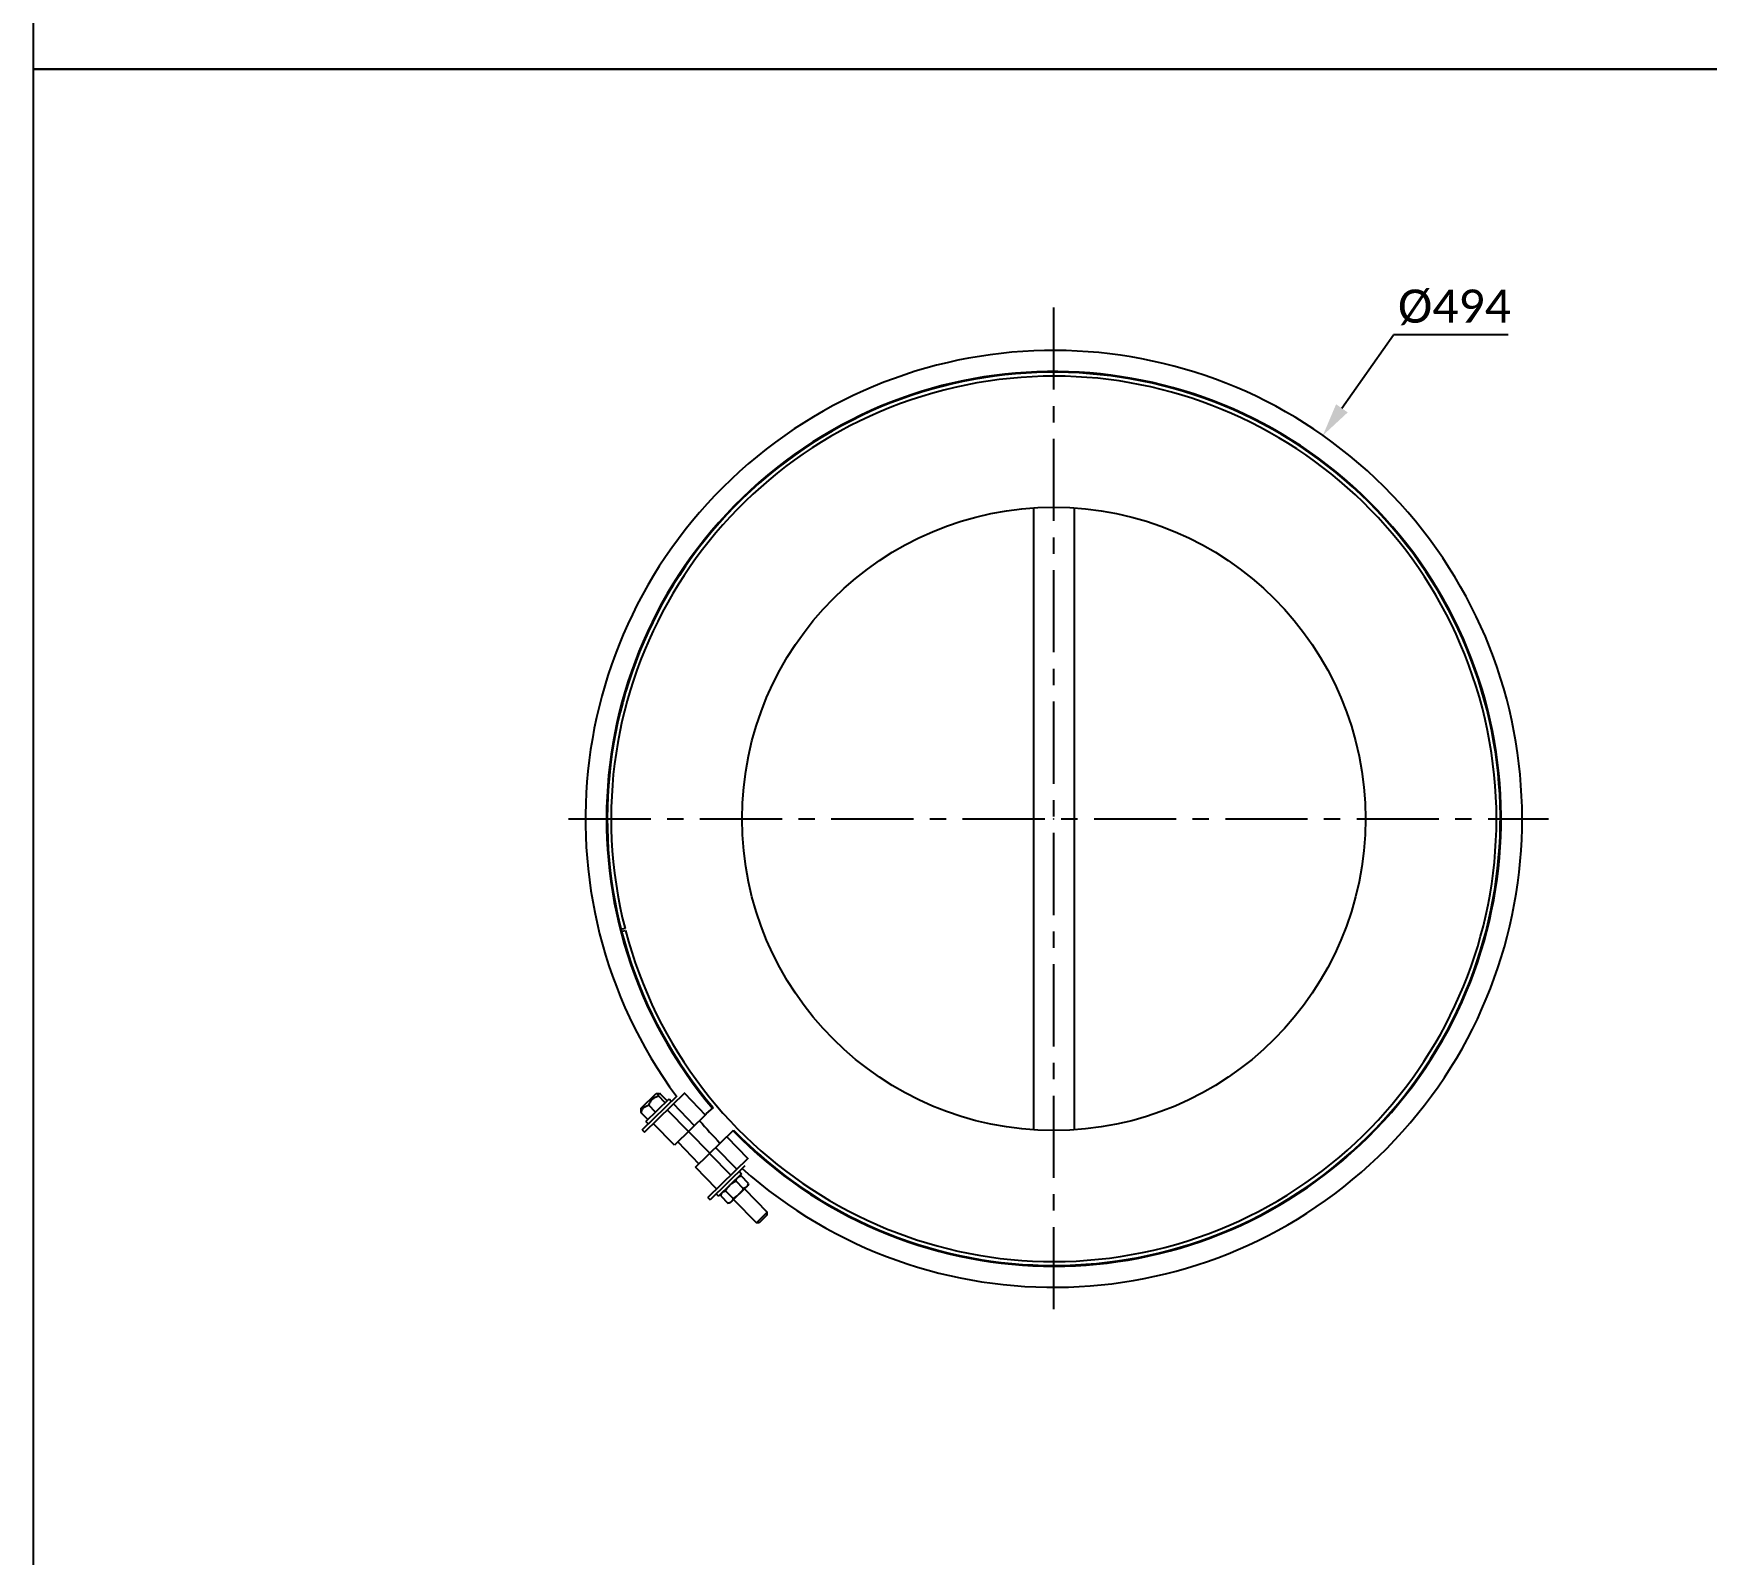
# Model space of a CAD drawing. Header units: millimetres. Extents: x 233 to 4124, y -943 to 2529.
# Drawn here: x 233 to 1116, y -67 to 735 of the extents above; entities that cross this region are included whole.
import ezdxf

# ---------------------------------------------------------------- set-up
doc = ezdxf.new("R2010")
doc.units = ezdxf.units.MM
doc.header["$LTSCALE"] = 115.5
doc.header["$PDMODE"] = 3
doc.header["$PDSIZE"] = 8
doc.linetypes.add('CENTER', pattern=[0.6, 0.375, -0.075, 0.075, -0.075])
doc.layers.get('0').update_dxf_attribs({"linetype": 'CONTINUOUS'})
doc.layers.get('Defpoints').update_dxf_attribs({"linetype": 'CONTINUOUS'})
doc.styles.get("Standard").update_dxf_attribs({"font": 'calibri.ttf'})
doc.dimstyles.new('DIMSTYLE_2', dxfattribs={"dimtxt": 17.5, "dimasz": 17.5, "dimexe": 1.5, "dimexo": 1, "dimtad": 1, "dimdec": 0, "dimdsep": 46, "dimtxsty": 'Standard', "dimblk": '_FILLED', "dimblk1": '_FILLED', "dimblk2": '_FILLED', "dimcen": 0.09, "dimazin": 2, "dimtp": 0.01, "dimtm": 0.01, "dimtfac": 1, "dimtdec": 0, "dimtofl": 0, "dimtmove": 0, "dimatfit": 1, "dimldrblk": '_FILLED', "dimfxl": 1, "dimtolj": 1, "dimarcsym": 0})

# ---------------------------------------------------------------- blocks, each defined once
blk = doc.blocks.new('_FILLED')
at = {"color": 0, "linetype": 'ByBlock'}
blk.add_solid([(0, 0), (-1, 0.214), (-1, -0.214)], dxfattribs=at)
blk = doc.blocks.new('*D123')
at = {"color": 0, "linetype": 'Continuous', "lineweight": -2}
for p in [(923.7, 537.18), (1011.37, 575.89)]:
    blk.add_line(p, (950.86, 575.89), dxfattribs=at)
at = {"color": 0, "linetype": 'Continuous'}
for p, q in [((771.6, 320.6), (771.78, 320.6)), ((771.69, 320.51), (771.69, 320.69))]:
    blk.add_line(p, q, dxfattribs=at)
at = {"layer": 'Defpoints', "color": 0}
for p in [(913.64, 522.86), (629.74, 118.34)]:
    blk.add_point(p, dxfattribs=at)
at = {"color": 0, "linetype": 'ByBlock', "lineweight": -2, "xscale": 17.5, "yscale": 17.5, "zscale": 17.5, "rotation": 234.9374986339408}
blk.add_blockref('_FILLED', (913.64, 522.86), dxfattribs=at)
at = {"color": 0, "insert": (953.28, 599.85), "char_height": 17.5, "attachment_point": 1, "line_spacing_factor": 0.9}
blk.add_mtext('\\A1;%%c494', dxfattribs=at)

msp = doc.modelspace()

# ---------------------------------------------------------------- linework, layer by layer
at = {"color": 7, "linetype": 'Continuous'}
msp.add_line((233.36653, -942.86417), (233.36653, 2528.53946), dxfattribs=at)
at = {"color": 0, "linetype": 'Continuous'}
msp.add_line((2074.57413, 716.04796), (233.36653, 716.04796), dxfattribs=at)
at = {"linetype": 'Continuous'}
for p, q in [((233.36653, 716.04796), (2074.57413, 716.04796)), ((545.4685, 262.75804), (543.80319, 262.34876)), ((544.07276, 261.38525), (545.7183, 261.78967)), ((553.7572, 167.82416), (553.73845, 166.5207)), ((553.7572, 167.82416), (561.92866, 175.76391)), ((554.51234, 156.56685), (572.97457, 174.50556)), ((555.69701, 155.34761), (577.21308, 176.25356)), ((556.48539, 160.99371), (568.67783, 172.84041)), ((561.58245, 165.94624), (558.1072, 169.52291)), ((561.92866, 175.76391), (563.23213, 175.74517)), ((566.66551, 170.88516), (563.19026, 174.46183)), ((567.66467, 171.85599), (564.18942, 175.43266)), ((568.67783, 172.84041), (569.93219, 171.54945)), ((582.12016, 158.71258), (570.97032, 170.18782)), ((576.80091, 175.85307), (587.95074, 164.37783)), ((591.96926, 168.25922), (588.15377, 165.02505)), ((557.49855, 161.97814), (554.0233, 165.55481)), ((556.48539, 160.99371), (557.73975, 159.70275)), ((571.50866, 148.40199), (560.35882, 159.87723)), ((567.77154, 167.07975), (578.92138, 155.60451)), ((588.36292, 164.77832), (571.50866, 148.40199)), ((588.137, 165.01083), (588.36292, 164.77832)), ((554.51234, 156.56685), (555.69701, 155.34761)), ((573.30167, 150.14416), (584.45151, 138.66892)), ((579.03929, 155.71907), (590.18912, 144.24384)), ((582.6585, 136.92675), (602.71822, 156.41765)), ((599.10058, 152.90259), (610.25042, 141.42736)), ((589.14652, 120.92189), (610.66259, 141.82784)), ((590.07122, 144.12927), (601.22106, 132.65403)), ((604.41984, 135.76211), (593.27, 147.23734)), ((593.80834, 125.45152), (582.6585, 136.92675)), ((608.70314, 137.55363), (590.33119, 119.70265)), ((607.0054, 133.39428), (594.81296, 121.54758)), ((605.75104, 134.68525), (607.0054, 133.39428)), ((598.56542, 124.38154), (602.49235, 120.34001)), ((610.30735, 127.12131), (600.98838, 118.06659)), ((603.948, 129.61149), (607.87493, 125.56995)), ((605.56867, 131.99829), (606.63842, 132.2685)), ((610.62456, 128.24162), (606.69764, 132.28315)), ((608.51667, 125.38141), (620.50275, 113.04553)), ((609.65431, 126.48941), (609.65228, 126.48768)), ((609.65431, 126.48941), (609.6524, 126.48756)), ((610.30735, 127.12131), (610.60821, 128.18285)), ((589.14652, 120.92189), (590.33119, 119.70265)), ((593.5586, 122.83854), (594.81296, 121.54758)), ((595.93248, 121.82326), (595.94869, 121.88214)), ((595.93248, 121.82326), (599.85941, 117.78173)), ((596.24969, 122.94357), (595.94883, 121.88203)), ((599.91874, 117.79622), (599.85941, 117.78173)), ((600.98838, 118.06659), (599.91862, 117.79638)), ((602.77905, 119.80649), (614.76513, 107.47061)), ((620.50275, 113.04553), (614.76513, 107.47061)), ((616.1792, 107.45027), (614.76513, 107.47061)), ((620.48241, 111.63146), (616.1792, 107.45027)), ((620.48241, 111.63146), (620.50275, 113.04553))]:
    msp.add_line(p, q, dxfattribs=at)
at = {"linetype": 'CENTER'}
for p, q in [((771.69111, 61.96686), (771.69111, 595.12853)), ((515.70667, 320.59902), (1032.67746, 320.59902))]:
    msp.add_line(p, q, dxfattribs=at)
for p, q in [((760.92544, 484.66355), (760.92544, 156.53449)), ((782.45678, 484.66355), (782.45678, 156.53449))]:
    msp.add_line(p, q)
msp.add_circle((771.69111, 320.59902), 164.41736)
at = {"linetype": 'Continuous'}
for centre, radius, start, end in [((771.69111, 320.59902), 247.1, 228.29098345, 216.31559995), ((771.69111, 320.59902), 235.99174, 224.1760125, 220.2860125), ((771.69111, 320.59902), 235.6, 224.1760125, 220.2860125), ((771.69111, 320.59902), 233.5, 194.58761384, 194.34221944), ((561.01609, 168.78492), 7.3663, 64.48226274, 65.63893391), ((560.75954, 168.53566), 7.3663, 202.71311405, 203.86978511), ((771.69111, 320.59902), 245.5, 220.43215597, 224.15604294)]:
    msp.add_arc(centre, radius, start, end, dxfattribs=at)
for points, knots in [([(554.0233, 165.55481), (554.13502, 166.06202), (554.42707, 167.04537), (555.2901, 168.33663), (556.60566, 169.16212), (557.597, 169.42582), (558.1072, 169.52291)], [0, 0, 0, 0, 0.255228188, 0.499996016, 0.744775582, 1, 1, 1, 1]), ([(558.1072, 169.52291), (558.29822, 170.114), (558.7613, 171.27004), (559.87562, 172.78803), (561.42505, 173.85819), (562.59393, 174.28789), (563.19026, 174.46183)], [0, 0, 0, 0, 0.251039801, 0.499995663, 0.748963191, 1, 1, 1, 1]), ([(563.19026, 174.46183), (563.11487, 174.63261), (563.01447, 174.8765), (562.928, 175.19518), (562.89325, 175.42062), (562.92656, 175.64198), (563.09179, 175.73851), (563.1833, 175.74534), (563.23257, 175.74467)], [0, 0, 0, 0, 0.36669234, 0.518004587, 0.644021544, 0.823065141, 0.903203282, 1, 1, 1, 1]), ([(563.23257, 175.74467), (563.356, 175.743), (563.6399, 175.67225), (563.90504, 175.56292), (564.05458, 175.49536)], [0, 0, 0, 0, 0.429289667, 1, 1, 1, 1]), ([(553.73893, 166.52024), (553.73705, 166.39682), (553.79961, 166.111), (553.90127, 165.84283), (553.9645, 165.6914)], [0, 0, 0, 0, 0.429289536, 1, 1, 1, 1]), ([(595.94883, 121.88203), (596.03826, 122.19744), (596.20768, 122.65652), (596.5472, 123.19857), (596.85499, 123.54767), (597.21938, 123.83793), (597.77833, 124.15291), (598.24547, 124.30397), (598.56542, 124.38154)], [0, 0, 0, 0, 0.256750323, 0.379114354, 0.499181012, 0.619407925, 0.742174049, 1, 1, 1, 1]), ([(598.56542, 124.38154), (598.88002, 124.93263), (599.56406, 126.0054), (600.81326, 127.45291), (602.29596, 128.66015), (603.38808, 129.31286), (603.948, 129.61149)], [0, 0, 0, 0, 0.250048713, 0.500000516, 0.74995134, 1, 1, 1, 1]), ([(607.87493, 125.56995), (607.56032, 125.01885), (606.87709, 123.94546), (605.6268, 122.49888), (604.14486, 121.29071), (603.05227, 120.63864), (602.49235, 120.34001)], [0, 0, 0, 0, 0.250049535, 0.500000181, 0.749950776, 1, 1, 1, 1]), ([(603.948, 129.61149), (604.04533, 129.94325), (604.22667, 130.42659), (604.58403, 130.99981), (604.8, 131.24859), (604.91633, 131.36182)], [0, 0, 0, 0, 0.513414307, 0.758937089, 1, 1, 1, 1]), ([(604.91825, 131.36369), (605.03484, 131.47698), (605.2903, 131.68575), (605.8741, 132.02707), (606.36284, 132.1953), (606.69764, 132.28315)], [0, 0, 0, 0, 0.241096688, 0.486639341, 1, 1, 1, 1]), ([(609.6524, 126.48756), (609.53587, 126.37454), (609.28097, 126.1658), (608.69771, 125.82508), (608.20935, 125.65771), (607.87493, 125.56995)], [0, 0, 0, 0, 0.241066688, 0.486590163, 1, 1, 1, 1]), ([(610.62456, 128.24162), (610.5271, 127.90942), (610.34547, 127.42545), (609.98736, 126.85164), (609.7709, 126.60269), (609.65431, 126.48941)], [0, 0, 0, 0, 0.513414648, 0.758931083, 1, 1, 1, 1]), ([(602.49235, 120.34001), (602.40559, 120.02236), (602.24173, 119.55949), (601.91068, 119.00976), (601.60952, 118.65437), (601.252, 118.35649), (600.70047, 118.03242), (600.23652, 117.87668), (599.91862, 117.79638)], [0, 0, 0, 0, 0.257859686, 0.380614024, 0.500827002, 0.620885529, 0.743234966, 1, 1, 1, 1])]:
    msp.add_open_spline(points, degree=3, knots=knots, dxfattribs=at)

# ---------------------------------------------------------------- dimensions: what is measured, and where the dimension line sits
dim = msp.add_diameter_dim_2p(p1=(629.73966, 118.34128), p2=(913.64257, 522.85676), text='%%c<>', dimstyle='DIMSTYLE_2', override={"dimtih": 1, "dimtoh": 1, "dimpost": '<>'}, dxfattribs=at)
dim.commit()
dim.dimension.update_dxf_attribs({"geometry": '*D123', "text_midpoint": (982.32292, 575.89209), "dimtype": 163})

doc.saveas('drawing.dxf')
